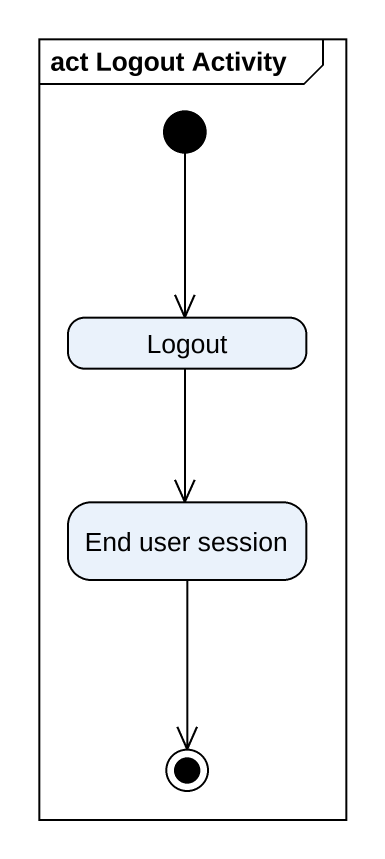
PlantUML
@startuml
mainframe act Logout Activity
hide empty description
state Logout
state "End user session" as End_user_session
[*] --> Logout
Logout --> End_user_session
End_user_session --> [*]
@enduml
